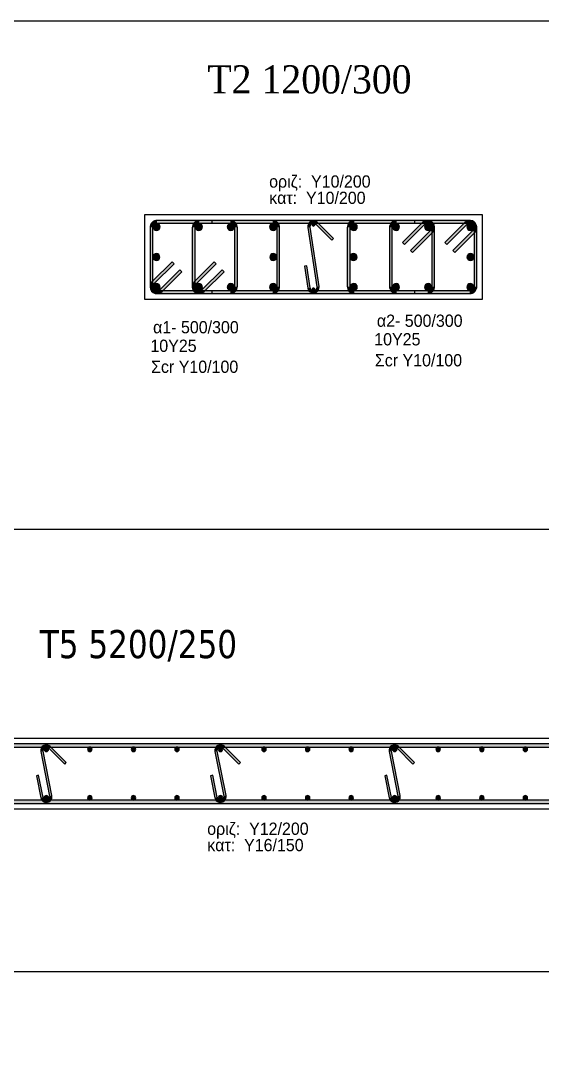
# Model space of a CAD drawing. Header units: millimetres. Extents: x -2171 to 1563, y -1758 to -1505.
# Drawn here: x -1302.33 to -1293.07, y -1608.65 to -1590.25 of the extents above; entities that cross this region are included whole.
import ezdxf

# ---------------------------------------------------------------- set-up
doc = ezdxf.new("R2010")
doc.units = ezdxf.units.MM
for name, color, linetype in [('-S_TEXT', 3, 'Continuous'), ('Col_Det', 7, 'Continuous'), ('Col_Det_4', 7, 'Continuous'), ('Col_Det_Fill', 7, 'Continuous'), ('Geo_Col_Pro_1', 7, 'Continuous'), ('pinakaki', 153, 'Continuous')]:
    doc.layers.add(name, color=color, linetype=linetype)
doc.styles.add('S1Arl22_b_934_161', font='arial.ttf', dxfattribs={"width": 0.933629, "height": 0.002175})
doc.styles.add('S1TmsNwRmn22_b_934_161', font='times.ttf', dxfattribs={"width": 0.933629, "height": 0.002175})
doc.styles.get("Standard").update_dxf_attribs({"font": 'tahoma.ttf'})

msp = doc.modelspace()

# ---------------------------------------------------------------- hatches: boundary and pattern name
at = {"layer": 'Col_Det_Fill'}
for color, points in [(252, [(-1299.9082, -1593.845), (-1299.9082, -1593.795, 0.4142136), (-1300.0332, -1593.92), (-1299.9832, -1593.92, -0.4142136)]), (252, [(-1299.9832, -1593.92), (-1300.0332, -1593.92), (-1300.0332, -1594.97), (-1299.9832, -1594.97)]), (12, [(-1299.9795, -1593.9112, 0.4142136), (-1299.917, -1593.9737, 0.4142136), (-1299.8545, -1593.9112, 0.4142136), (-1299.917, -1593.8487, 0.4142136)]), (252, [(-1297.8582, -1593.845), (-1297.8582, -1593.795), (-1299.9082, -1593.795), (-1299.9082, -1593.845)]), (252, [(-1299.1582, -1593.845), (-1299.1582, -1593.795, 0.4142136), (-1299.2832, -1593.92), (-1299.2332, -1593.92, -0.4142136)]), (252, [(-1299.2332, -1593.92), (-1299.2832, -1593.92), (-1299.2832, -1594.97), (-1299.2332, -1594.97)]), (56, [(-1299.2295, -1593.9112, 0.4142136), (-1299.167, -1593.9737, 0.4142136), (-1299.1045, -1593.9112, 0.4142136), (-1299.167, -1593.8487, 0.4142136)]), (252, [(-1298.6082, -1593.845), (-1298.6082, -1593.795), (-1299.1582, -1593.795), (-1299.1582, -1593.845)]), (252, [(-1295.3317, -1593.845), (-1295.3317, -1593.795), (-1298.9347, -1593.795), (-1298.9347, -1593.845)]), (56, [(-1298.6619, -1593.9112, 0.4142136), (-1298.5994, -1593.9737, 0.4142136), (-1298.5369, -1593.9112, 0.4142136), (-1298.5994, -1593.8487, 0.4142136)]), (252, [(-1298.5332, -1593.92), (-1298.4832, -1593.92, 0.4142136), (-1298.6082, -1593.795), (-1298.6082, -1593.845, -0.4142136)]), (252, [(-1298.5332, -1594.97), (-1298.4832, -1594.97), (-1298.4832, -1593.92), (-1298.5332, -1593.92)]), (12, [(-1297.9119, -1593.9112, 0.4142136), (-1297.8494, -1593.9737, 0.4142136), (-1297.7869, -1593.9112, 0.4142136), (-1297.8494, -1593.8487, 0.4142136)]), (252, [(-1297.7832, -1593.92), (-1297.7332, -1593.92, 0.4142136), (-1297.8582, -1593.795), (-1297.8582, -1593.845, -0.4142136)]), (252, [(-1297.7832, -1594.97), (-1297.7332, -1594.97), (-1297.7332, -1593.92), (-1297.7832, -1593.92)]), (252, [(-1297.2321, -1593.9198), (-1297.1925, -1593.9139, -0.7233449), (-1297.0908, -1593.8626), (-1297.0625, -1593.8343, 0.7233449)]), (252, [(-1297.0739, -1594.9761), (-1297.0343, -1594.9702), (-1297.1925, -1593.9139), (-1297.2321, -1593.9198)]), (133, [(-1297.1582, -1593.87, 0.4142136), (-1297.1332, -1593.895, 0.4142136), (-1297.1082, -1593.87, 0.4142136), (-1297.1332, -1593.845, 0.4142136)]), (252, [(-1297.0625, -1593.8343), (-1297.0908, -1593.8626), (-1296.8079, -1594.1454), (-1296.7797, -1594.1171)]), (252, [(-1296.4082, -1593.845), (-1296.4082, -1593.795, 0.4142136), (-1296.5332, -1593.92), (-1296.4832, -1593.92, -0.4142136)]), (252, [(-1296.4832, -1593.92), (-1296.5332, -1593.92), (-1296.5332, -1594.97), (-1296.4832, -1594.97)]), (12, [(-1296.3545, -1593.9112, 0.4142136), (-1296.417, -1593.8487, 0.4142136), (-1296.4795, -1593.9112, 0.4142136), (-1296.417, -1593.9737, 0.4142136)]), (252, [(-1294.3582, -1593.845), (-1294.3582, -1593.795), (-1296.4082, -1593.795), (-1296.4082, -1593.845)]), (252, [(-1295.6582, -1593.845), (-1295.6582, -1593.795, 0.4142136), (-1295.7832, -1593.92), (-1295.7332, -1593.92, -0.4142136)]), (252, [(-1295.7332, -1593.92), (-1295.7832, -1593.92), (-1295.7832, -1594.97), (-1295.7332, -1594.97)]), (56, [(-1295.6045, -1593.9112, 0.4142136), (-1295.667, -1593.8487, 0.4142136), (-1295.7295, -1593.9112, 0.4142136), (-1295.667, -1593.9737, 0.4142136)]), (252, [(-1295.1082, -1593.845), (-1295.1082, -1593.795), (-1295.6582, -1593.795), (-1295.6582, -1593.845)]), (252, [(-1295.1612, -1593.867), (-1295.1966, -1593.8316), (-1295.5501, -1594.1852), (-1295.5148, -1594.2205)]), (252, [(-1295.0332, -1593.92), (-1294.9832, -1593.92, 0.6681786), (-1295.1966, -1593.8316), (-1295.1612, -1593.867, -0.6681786)]), (56, [(-1295.0369, -1593.9112, 0.4142136), (-1295.0994, -1593.8487, 0.4142136), (-1295.1619, -1593.9112, 0.4142136), (-1295.0994, -1593.9737, 0.4142136)]), (252, [(-1295.0552, -1593.973), (-1295.0198, -1594.0084, 0.6681786), (-1295.1082, -1593.795), (-1295.1082, -1593.845, -0.6681786)]), (252, [(-1295.0332, -1594.97), (-1294.9832, -1594.97), (-1294.9832, -1593.92), (-1295.0332, -1593.92)]), (252, [(-1294.4112, -1593.867), (-1294.4466, -1593.8316), (-1294.8001, -1594.1852), (-1294.7648, -1594.2205)]), (252, [(-1294.2832, -1593.92), (-1294.2332, -1593.92, 0.6681786), (-1294.4466, -1593.8316), (-1294.4112, -1593.867, -0.6681786)]), (12, [(-1294.2869, -1593.9112, 0.4142136), (-1294.3494, -1593.8487, 0.4142136), (-1294.4119, -1593.9112, 0.4142136), (-1294.3494, -1593.9737, 0.4142136)]), (252, [(-1294.3052, -1593.973), (-1294.2698, -1594.0084, 0.6681786), (-1294.3582, -1593.795), (-1294.3582, -1593.845, -0.6681786)]), (252, [(-1294.2832, -1594.97), (-1294.2332, -1594.97), (-1294.2332, -1593.92), (-1294.2832, -1593.92)]), (252, [(-1295.4087, -1594.3266), (-1295.3734, -1594.3619), (-1295.0198, -1594.0084), (-1295.0552, -1593.973)]), (252, [(-1294.6587, -1594.3266), (-1294.6234, -1594.3619), (-1294.2698, -1594.0084), (-1294.3052, -1593.973)]), (133, [(-1299.9832, -1594.445, 0.4142136), (-1299.9207, -1594.5075, 0.4142136), (-1299.8582, -1594.445, 0.4142136), (-1299.9207, -1594.3825, 0.4142136)]), (133, [(-1297.9082, -1594.445, 0.4142136), (-1297.8457, -1594.5075, 0.4142136), (-1297.7832, -1594.445, 0.4142136), (-1297.8457, -1594.3825, 0.4142136)]), (133, [(-1296.3582, -1594.445, 0.4142136), (-1296.4207, -1594.3825, 0.4142136), (-1296.4832, -1594.445, 0.4142136), (-1296.4207, -1594.5075, 0.4142136)]), (133, [(-1294.2832, -1594.445, 0.4142136), (-1294.3457, -1594.3825, 0.4142136), (-1294.4082, -1594.445, 0.4142136), (-1294.3457, -1594.5075, 0.4142136)]), (252, [(-1299.6077, -1594.5634), (-1299.643, -1594.5281), (-1299.9966, -1594.8816), (-1299.9612, -1594.917)]), (252, [(-1299.8552, -1595.023), (-1299.8198, -1595.0584), (-1299.4663, -1594.7048), (-1299.5016, -1594.6695)]), (252, [(-1298.8577, -1594.5634), (-1298.893, -1594.5281), (-1299.2466, -1594.8816), (-1299.2112, -1594.917)]), (252, [(-1299.1052, -1595.023), (-1299.0698, -1595.0584), (-1298.7163, -1594.7048), (-1298.7516, -1594.6695)]), (252, [(-1297.2518, -1594.5983), (-1297.2914, -1594.6042), (-1297.2321, -1594.9998), (-1297.1925, -1594.9939)]), (252, [(-1299.9612, -1594.917), (-1299.9966, -1594.8816, 0.6681786), (-1299.9082, -1595.095), (-1299.9082, -1595.045, -0.6681786)]), (252, [(-1299.2112, -1594.917), (-1299.2466, -1594.8816, 0.6681786), (-1299.1582, -1595.095), (-1299.1582, -1595.045, -0.6681786)]), (252, [(-1299.9832, -1594.97), (-1300.0332, -1594.97, 0.6681786), (-1299.8198, -1595.0584), (-1299.8552, -1595.023, -0.6681786)]), (12, [(-1299.9795, -1594.9788, 0.4142136), (-1299.917, -1595.0413, 0.4142136), (-1299.8545, -1594.9788, 0.4142136), (-1299.917, -1594.9163, 0.4142136)]), (252, [(-1299.9082, -1595.045), (-1299.9082, -1595.095), (-1297.8582, -1595.095), (-1297.8582, -1595.045)]), (252, [(-1299.2332, -1594.97), (-1299.2832, -1594.97, 0.6681786), (-1299.0698, -1595.0584), (-1299.1052, -1595.023, -0.6681786)]), (56, [(-1299.2295, -1594.9788, 0.4142136), (-1299.167, -1595.0413, 0.4142136), (-1299.1045, -1594.9788, 0.4142136), (-1299.167, -1594.9163, 0.4142136)]), (252, [(-1299.1582, -1595.045), (-1299.1582, -1595.095), (-1298.6082, -1595.095), (-1298.6082, -1595.045)]), (252, [(-1298.9347, -1595.045), (-1298.9347, -1595.095), (-1295.3317, -1595.095), (-1295.3317, -1595.045)]), (56, [(-1298.6619, -1594.9788, 0.4142136), (-1298.5994, -1595.0413, 0.4142136), (-1298.5369, -1594.9788, 0.4142136), (-1298.5994, -1594.9163, 0.4142136)]), (252, [(-1298.6082, -1595.045), (-1298.6082, -1595.095, 0.4142136), (-1298.4832, -1594.97), (-1298.5332, -1594.97, -0.4142136)]), (12, [(-1297.9119, -1594.9788, 0.4142136), (-1297.8494, -1595.0413, 0.4142136), (-1297.7869, -1594.9788, 0.4142136), (-1297.8494, -1594.9163, 0.4142136)]), (252, [(-1297.8582, -1595.045), (-1297.8582, -1595.095, 0.4142136), (-1297.7332, -1594.97), (-1297.7832, -1594.97, -0.4142136)]), (252, [(-1297.1925, -1594.9939), (-1297.2321, -1594.9998, 1), (-1297.0343, -1594.9702), (-1297.0739, -1594.9761, -1)]), (133, [(-1297.1582, -1595.02, 0.4142136), (-1297.1332, -1595.045, 0.4142136), (-1297.1082, -1595.02, 0.4142136), (-1297.1332, -1594.995, 0.4142136)]), (252, [(-1296.4832, -1594.97), (-1296.5332, -1594.97, 0.4142136), (-1296.4082, -1595.095), (-1296.4082, -1595.045, -0.4142136)]), (12, [(-1296.3545, -1594.9788, 0.4142136), (-1296.417, -1594.9163, 0.4142136), (-1296.4795, -1594.9788, 0.4142136), (-1296.417, -1595.0413, 0.4142136)]), (252, [(-1296.4082, -1595.045), (-1296.4082, -1595.095), (-1294.3582, -1595.095), (-1294.3582, -1595.045)]), (252, [(-1295.7332, -1594.97), (-1295.7832, -1594.97, 0.4142136), (-1295.6582, -1595.095), (-1295.6582, -1595.045, -0.4142136)]), (56, [(-1295.6045, -1594.9788, 0.4142136), (-1295.667, -1594.9163, 0.4142136), (-1295.7295, -1594.9788, 0.4142136), (-1295.667, -1595.0413, 0.4142136)]), (252, [(-1295.6582, -1595.045), (-1295.6582, -1595.095), (-1295.1082, -1595.095), (-1295.1082, -1595.045)]), (56, [(-1295.0369, -1594.9788, 0.4142136), (-1295.0994, -1594.9163, 0.4142136), (-1295.1619, -1594.9788, 0.4142136), (-1295.0994, -1595.0413, 0.4142136)]), (252, [(-1295.1082, -1595.045), (-1295.1082, -1595.095, 0.4142136), (-1294.9832, -1594.97), (-1295.0332, -1594.97, -0.4142136)]), (12, [(-1294.2869, -1594.9788, 0.4142136), (-1294.3494, -1594.9163, 0.4142136), (-1294.4119, -1594.9788, 0.4142136), (-1294.3494, -1595.0413, 0.4142136)]), (252, [(-1294.3582, -1595.045), (-1294.3582, -1595.095, 0.4142136), (-1294.2332, -1594.97), (-1294.2832, -1594.97, -0.4142136)]), (252, [(-1289.1062, -1603.1457), (-1289.1062, -1603.0857), (-1309.2316, -1603.0857), (-1309.2316, -1603.1457)]), (252, [(-1301.9716, -1603.2252), (-1301.9324, -1603.2174, -0.741663), (-1301.8311, -1603.1632), (-1301.8029, -1603.135, 0.741663)]), (133, [(-1301.9136, -1603.1857, 0.4142136), (-1301.8736, -1603.2257, 0.4142136), (-1301.8336, -1603.1857, 0.4142136), (-1301.8736, -1603.1457, 0.4142136)]), (252, [(-1301.8029, -1603.135), (-1301.8311, -1603.1632), (-1301.5483, -1603.4461), (-1301.52, -1603.4178)]), (133, [(-1301.1408, -1603.1857, 0.4142136), (-1301.1008, -1603.2257, 0.4142136), (-1301.0608, -1603.1857, 0.4142136), (-1301.1008, -1603.1457, 0.4142136)]), (133, [(-1300.3681, -1603.1857, 0.4142136), (-1300.3281, -1603.2257, 0.4142136), (-1300.2881, -1603.1857, 0.4142136), (-1300.3281, -1603.1457, 0.4142136)]), (133, [(-1299.5953, -1603.1857, 0.4142136), (-1299.5553, -1603.2257, 0.4142136), (-1299.5153, -1603.1857, 0.4142136), (-1299.5553, -1603.1457, 0.4142136)]), (252, [(-1298.8806, -1603.2252), (-1298.8414, -1603.2174, -0.741663), (-1298.7401, -1603.1632), (-1298.7118, -1603.135, 0.741663)]), (133, [(-1298.8226, -1603.1857, 0.4142136), (-1298.7826, -1603.2257, 0.4142136), (-1298.7426, -1603.1857, 0.4142136), (-1298.7826, -1603.1457, 0.4142136)]), (252, [(-1298.7118, -1603.135), (-1298.7401, -1603.1632), (-1298.4573, -1603.4461), (-1298.429, -1603.4178)]), (133, [(-1298.0498, -1603.1857, 0.4142136), (-1298.0098, -1603.2257, 0.4142136), (-1297.9698, -1603.1857, 0.4142136), (-1298.0098, -1603.1457, 0.4142136)]), (133, [(-1297.2771, -1603.1857, 0.4142136), (-1297.2371, -1603.2257, 0.4142136), (-1297.1971, -1603.1857, 0.4142136), (-1297.2371, -1603.1457, 0.4142136)]), (133, [(-1296.5043, -1603.1857, 0.4142136), (-1296.4643, -1603.2257, 0.4142136), (-1296.4243, -1603.1857, 0.4142136), (-1296.4643, -1603.1457, 0.4142136)]), (252, [(-1295.7896, -1603.2252), (-1295.7504, -1603.2174, -0.741663), (-1295.6491, -1603.1632), (-1295.6208, -1603.135, 0.741663)]), (133, [(-1295.7316, -1603.1857, 0.4142136), (-1295.6916, -1603.2257, 0.4142136), (-1295.6516, -1603.1857, 0.4142136), (-1295.6916, -1603.1457, 0.4142136)]), (252, [(-1295.6208, -1603.135), (-1295.6491, -1603.1632), (-1295.3663, -1603.4461), (-1295.338, -1603.4178)]), (133, [(-1294.9588, -1603.1857, 0.4142136), (-1294.9188, -1603.2257, 0.4142136), (-1294.8788, -1603.1857, 0.4142136), (-1294.9188, -1603.1457, 0.4142136)]), (133, [(-1294.186, -1603.1857, 0.4142136), (-1294.146, -1603.2257, 0.4142136), (-1294.106, -1603.1857, 0.4142136), (-1294.146, -1603.1457, 0.4142136)]), (133, [(-1293.4133, -1603.1857, 0.4142136), (-1293.3733, -1603.2257, 0.4142136), (-1293.3333, -1603.1857, 0.4142136), (-1293.3733, -1603.1457, 0.4142136)]), (252, [(-1301.8147, -1604.014), (-1301.7755, -1604.0062), (-1301.9324, -1603.2174), (-1301.9716, -1603.2252)]), (252, [(-1298.7237, -1604.014), (-1298.6845, -1604.0062), (-1298.8414, -1603.2174), (-1298.8806, -1603.2252)]), (252, [(-1295.6327, -1604.014), (-1295.5935, -1604.0062), (-1295.7504, -1603.2174), (-1295.7896, -1603.2252)]), (252, [(-1302.0105, -1603.6451), (-1302.0497, -1603.6529), (-1301.9716, -1604.0452), (-1301.9324, -1604.0374)]), (252, [(-1298.9195, -1603.6451), (-1298.9587, -1603.6529), (-1298.8806, -1604.0452), (-1298.8414, -1604.0374)]), (252, [(-1295.8284, -1603.6451), (-1295.8677, -1603.6529), (-1295.7896, -1604.0452), (-1295.7504, -1604.0374)]), (252, [(-1301.9324, -1604.0374), (-1301.9716, -1604.0452, 1), (-1301.7755, -1604.0062), (-1301.8147, -1604.014, -1)]), (133, [(-1301.9136, -1604.0457, 0.4142136), (-1301.8736, -1604.0857, 0.4142136), (-1301.8336, -1604.0457, 0.4142136), (-1301.8736, -1604.0057, 0.4142136)]), (133, [(-1301.1408, -1604.0457, 0.4142136), (-1301.1008, -1604.0857, 0.4142136), (-1301.0608, -1604.0457, 0.4142136), (-1301.1008, -1604.0057, 0.4142136)]), (133, [(-1300.3681, -1604.0457, 0.4142136), (-1300.3281, -1604.0857, 0.4142136), (-1300.2881, -1604.0457, 0.4142136), (-1300.3281, -1604.0057, 0.4142136)]), (133, [(-1299.5953, -1604.0457, 0.4142136), (-1299.5553, -1604.0857, 0.4142136), (-1299.5153, -1604.0457, 0.4142136), (-1299.5553, -1604.0057, 0.4142136)]), (252, [(-1298.8414, -1604.0374), (-1298.8806, -1604.0452, 1), (-1298.6845, -1604.0062), (-1298.7237, -1604.014, -1)]), (133, [(-1298.8226, -1604.0457, 0.4142136), (-1298.7826, -1604.0857, 0.4142136), (-1298.7426, -1604.0457, 0.4142136), (-1298.7826, -1604.0057, 0.4142136)]), (133, [(-1298.0498, -1604.0457, 0.4142136), (-1298.0098, -1604.0857, 0.4142136), (-1297.9698, -1604.0457, 0.4142136), (-1298.0098, -1604.0057, 0.4142136)]), (133, [(-1297.2771, -1604.0457, 0.4142136), (-1297.2371, -1604.0857, 0.4142136), (-1297.1971, -1604.0457, 0.4142136), (-1297.2371, -1604.0057, 0.4142136)]), (133, [(-1296.5043, -1604.0457, 0.4142136), (-1296.4643, -1604.0857, 0.4142136), (-1296.4243, -1604.0457, 0.4142136), (-1296.4643, -1604.0057, 0.4142136)]), (252, [(-1295.7504, -1604.0374), (-1295.7896, -1604.0452, 1), (-1295.5935, -1604.0062), (-1295.6327, -1604.014, -1)]), (133, [(-1295.7316, -1604.0457, 0.4142136), (-1295.6916, -1604.0857, 0.4142136), (-1295.6516, -1604.0457, 0.4142136), (-1295.6916, -1604.0057, 0.4142136)]), (133, [(-1294.9588, -1604.0457, 0.4142136), (-1294.9188, -1604.0857, 0.4142136), (-1294.8788, -1604.0457, 0.4142136), (-1294.9188, -1604.0057, 0.4142136)]), (133, [(-1294.186, -1604.0457, 0.4142136), (-1294.146, -1604.0857, 0.4142136), (-1294.106, -1604.0457, 0.4142136), (-1294.146, -1604.0057, 0.4142136)]), (133, [(-1293.4133, -1604.0457, 0.4142136), (-1293.3733, -1604.0857, 0.4142136), (-1293.3333, -1604.0457, 0.4142136), (-1293.3733, -1604.0057, 0.4142136)]), (252, [(-1309.2316, -1604.0857), (-1309.2316, -1604.1457), (-1289.1062, -1604.1457), (-1289.1062, -1604.0857)])]:
    msp.add_hatch(color=color, dxfattribs=at).paths.add_polyline_path(points)

# ---------------------------------------------------------------- linework, layer by layer
at = {"layer": '-S_TEXT', "ltscale": 5}
msp.add_lwpolyline([(-1313.453, -1590.2497), (-1255.3055, -1590.2497), (-1255.3055, -1630.2944), (-1313.453, -1630.2944)], close=True, dxfattribs=at)
at = {"layer": 'Col_Det', "color": 7}
for points in [[(-1294.1332, -1593.695), (-1300.1332, -1593.695)], [(-1300.1332, -1593.695), (-1300.1332, -1595.195)], [(-1294.1332, -1595.195), (-1294.1332, -1593.695)], [(-1300.0332, -1593.92), (-1300.0332, -1594.97)], [(-1299.9832, -1594.97), (-1299.9832, -1593.92)], [(-1297.8582, -1593.795), (-1299.9082, -1593.795)], [(-1299.9082, -1593.845), (-1297.8582, -1593.845)], [(-1299.2832, -1593.92), (-1299.2832, -1594.97)], [(-1299.2332, -1594.97), (-1299.2332, -1593.92)], [(-1298.6082, -1593.795), (-1299.1582, -1593.795)], [(-1299.1582, -1593.845), (-1298.6082, -1593.845)], [(-1295.3317, -1593.795), (-1298.9347, -1593.795)], [(-1298.9347, -1593.795), (-1298.9347, -1593.845)], [(-1298.9347, -1593.845), (-1295.3317, -1593.845)], [(-1298.5332, -1593.92), (-1298.5332, -1594.97)], [(-1298.4832, -1594.97), (-1298.4832, -1593.92)], [(-1297.7832, -1593.92), (-1297.7832, -1594.97)], [(-1297.7332, -1594.97), (-1297.7332, -1593.92)], [(-1297.2321, -1593.9198), (-1297.0739, -1594.9761)], [(-1297.0343, -1594.9702), (-1297.1925, -1593.9139)], [(-1297.0908, -1593.8626), (-1296.8079, -1594.1454)], [(-1296.7797, -1594.1171), (-1297.0625, -1593.8343)], [(-1296.5332, -1593.92), (-1296.5332, -1594.97)], [(-1296.4832, -1594.97), (-1296.4832, -1593.92)], [(-1294.3582, -1593.795), (-1296.4082, -1593.795)], [(-1296.4082, -1593.845), (-1294.3582, -1593.845)], [(-1295.7832, -1593.92), (-1295.7832, -1594.97)], [(-1295.7332, -1594.97), (-1295.7332, -1593.92)], [(-1295.1082, -1593.795), (-1295.6582, -1593.795)], [(-1295.6582, -1593.845), (-1295.1082, -1593.845)], [(-1295.1966, -1593.8316), (-1295.5501, -1594.1852)], [(-1295.5148, -1594.2205), (-1295.1612, -1593.867)], [(-1295.3317, -1593.845), (-1295.3317, -1593.795)], [(-1295.0332, -1593.92), (-1295.0332, -1594.97)], [(-1294.9832, -1594.97), (-1294.9832, -1593.92)], [(-1294.4466, -1593.8316), (-1294.8001, -1594.1852)], [(-1294.7648, -1594.2205), (-1294.4112, -1593.867)], [(-1294.2832, -1593.92), (-1294.2832, -1594.97)], [(-1294.2332, -1594.97), (-1294.2332, -1593.92)], [(-1296.8079, -1594.1454), (-1296.7797, -1594.1171)], [(-1295.0552, -1593.973), (-1295.4087, -1594.3266)], [(-1295.3734, -1594.3619), (-1295.0198, -1594.0084)], [(-1294.3052, -1593.973), (-1294.6587, -1594.3266)], [(-1294.6234, -1594.3619), (-1294.2698, -1594.0084)], [(-1295.5501, -1594.1852), (-1295.5148, -1594.2205)], [(-1295.4087, -1594.3266), (-1295.3734, -1594.3619)], [(-1294.8001, -1594.1852), (-1294.7648, -1594.2205)], [(-1294.6587, -1594.3266), (-1294.6234, -1594.3619)], [(-1299.643, -1594.5281), (-1299.9966, -1594.8816)], [(-1299.9612, -1594.917), (-1299.6077, -1594.5634)], [(-1299.5016, -1594.6695), (-1299.8552, -1595.023)], [(-1299.6077, -1594.5634), (-1299.643, -1594.5281)], [(-1299.4663, -1594.7048), (-1299.5016, -1594.6695)], [(-1298.893, -1594.5281), (-1299.2466, -1594.8816)], [(-1299.2112, -1594.917), (-1298.8577, -1594.5634)], [(-1298.7516, -1594.6695), (-1299.1052, -1595.023)], [(-1298.8577, -1594.5634), (-1298.893, -1594.5281)], [(-1298.7163, -1594.7048), (-1298.7516, -1594.6695)], [(-1297.2518, -1594.5983), (-1297.2914, -1594.6042)], [(-1297.2914, -1594.6042), (-1297.2321, -1594.9998)], [(-1297.1925, -1594.9939), (-1297.2518, -1594.5983)], [(-1299.8198, -1595.0584), (-1299.4663, -1594.7048)], [(-1299.0698, -1595.0584), (-1298.7163, -1594.7048)], [(-1297.8582, -1595.045), (-1299.9082, -1595.045)], [(-1298.6082, -1595.045), (-1299.1582, -1595.045)], [(-1298.9347, -1595.045), (-1298.9347, -1595.095)], [(-1295.3317, -1595.045), (-1298.9347, -1595.045)], [(-1294.3582, -1595.045), (-1296.4082, -1595.045)], [(-1295.1082, -1595.045), (-1295.6582, -1595.045)], [(-1295.3317, -1595.095), (-1295.3317, -1595.045)], [(-1300.1332, -1595.195), (-1294.1332, -1595.195)], [(-1299.9082, -1595.095), (-1297.8582, -1595.095)], [(-1299.1582, -1595.095), (-1298.6082, -1595.095)], [(-1298.9347, -1595.095), (-1295.3317, -1595.095)], [(-1296.4082, -1595.095), (-1294.3582, -1595.095)], [(-1295.6582, -1595.095), (-1295.1082, -1595.095)], [(-1286.1682, -1602.9907), (-1312.1697, -1602.9907)], [(-1289.1062, -1603.0857), (-1309.2316, -1603.0857)], [(-1309.2316, -1603.1457), (-1289.1062, -1603.1457)], [(-1301.8311, -1603.1632), (-1301.5483, -1603.4461)], [(-1301.52, -1603.4178), (-1301.8029, -1603.135)], [(-1298.7401, -1603.1632), (-1298.4573, -1603.4461)], [(-1298.429, -1603.4178), (-1298.7118, -1603.135)], [(-1295.6491, -1603.1632), (-1295.3663, -1603.4461)], [(-1295.338, -1603.4178), (-1295.6208, -1603.135)], [(-1301.9716, -1603.2252), (-1301.8147, -1604.014)], [(-1301.7755, -1604.0062), (-1301.9324, -1603.2174)], [(-1298.8806, -1603.2252), (-1298.7237, -1604.014)], [(-1298.6845, -1604.0062), (-1298.8414, -1603.2174)], [(-1295.7896, -1603.2252), (-1295.6327, -1604.014)], [(-1295.5935, -1604.0062), (-1295.7504, -1603.2174)], [(-1301.5483, -1603.4461), (-1301.52, -1603.4178)], [(-1298.4573, -1603.4461), (-1298.429, -1603.4178)], [(-1295.3663, -1603.4461), (-1295.338, -1603.4178)], [(-1302.0105, -1603.6451), (-1302.0497, -1603.6529)], [(-1302.0497, -1603.6529), (-1301.9716, -1604.0452)], [(-1301.9324, -1604.0374), (-1302.0105, -1603.6451)], [(-1298.9195, -1603.6451), (-1298.9587, -1603.6529)], [(-1298.9587, -1603.6529), (-1298.8806, -1604.0452)], [(-1298.8414, -1604.0374), (-1298.9195, -1603.6451)], [(-1295.8284, -1603.6451), (-1295.8677, -1603.6529)], [(-1295.8677, -1603.6529), (-1295.7896, -1604.0452)], [(-1295.7504, -1604.0374), (-1295.8284, -1603.6451)], [(-1312.1697, -1604.2407), (-1286.1682, -1604.2407)], [(-1289.1062, -1604.0857), (-1309.2316, -1604.0857)], [(-1309.2316, -1604.1457), (-1289.1062, -1604.1457)]]:
    msp.add_lwpolyline(points, dxfattribs=at)
for points in [[(-1299.9082, -1593.795, 0.4142136), (-1300.0332, -1593.92)], [(-1299.9832, -1593.92, -0.4142136), (-1299.9082, -1593.845, -0.4142136)], [(-1299.917, -1593.8487, 0.4142136), (-1299.9795, -1593.9112, 0.4142136)], [(-1299.9795, -1593.9112, 0.4142136), (-1299.917, -1593.9737, 0.4142136)], [(-1299.8545, -1593.9112, 0.4142136), (-1299.917, -1593.8487, 0.4142136)], [(-1299.917, -1593.9737, 0.4142136), (-1299.8545, -1593.9112, 0.4142136)], [(-1299.1582, -1593.795, 0.4142136), (-1299.2832, -1593.92)], [(-1299.2332, -1593.92, -0.4142136), (-1299.1582, -1593.845, -0.4142136)], [(-1299.167, -1593.8487, 0.4142136), (-1299.2295, -1593.9112, 0.4142136)], [(-1299.2295, -1593.9112, 0.4142136), (-1299.167, -1593.9737, 0.4142136)], [(-1299.1045, -1593.9112, 0.4142136), (-1299.167, -1593.8487, 0.4142136)], [(-1299.167, -1593.9737, 0.4142136), (-1299.1045, -1593.9112, 0.4142136)], [(-1298.5994, -1593.8487, 0.4142136), (-1298.6619, -1593.9112, 0.4142136)], [(-1298.6619, -1593.9112, 0.4142136), (-1298.5994, -1593.9737, 0.4142136)], [(-1298.4832, -1593.92, 0.4142136), (-1298.6082, -1593.795)], [(-1298.6082, -1593.845, -0.4142136), (-1298.5332, -1593.92, -0.4142136)], [(-1298.5369, -1593.9112, 0.4142136), (-1298.5994, -1593.8487, 0.4142136)], [(-1298.5994, -1593.9737, 0.4142136), (-1298.5369, -1593.9112, 0.4142136)], [(-1297.8494, -1593.8487, 0.4142136), (-1297.9119, -1593.9112, 0.4142136)], [(-1297.9119, -1593.9112, 0.4142136), (-1297.8494, -1593.9737, 0.4142136)], [(-1297.7332, -1593.92, 0.4142136), (-1297.8582, -1593.795)], [(-1297.8582, -1593.845, -0.4142136), (-1297.7832, -1593.92, -0.4142136)], [(-1297.7869, -1593.9112, 0.4142136), (-1297.8494, -1593.8487, 0.4142136)], [(-1297.8494, -1593.9737, 0.4142136), (-1297.7869, -1593.9112, 0.4142136)], [(-1297.0625, -1593.8343, 0.7233449), (-1297.2321, -1593.9198, 0.7233449)], [(-1297.1925, -1593.9139, -0.7233449), (-1297.0908, -1593.8626)], [(-1297.1332, -1593.845, 0.4142136), (-1297.1582, -1593.87, 0.4142136)], [(-1297.1582, -1593.87, 0.4142136), (-1297.1332, -1593.895, 0.4142136)], [(-1297.1082, -1593.87, 0.4142136), (-1297.1332, -1593.845, 0.4142136)], [(-1297.1332, -1593.895, 0.4142136), (-1297.1082, -1593.87, 0.4142136)], [(-1296.4082, -1593.795, 0.4142136), (-1296.5332, -1593.92)], [(-1296.4832, -1593.92, -0.4142136), (-1296.4082, -1593.845, -0.4142136)], [(-1296.417, -1593.8487, 0.4142136), (-1296.4795, -1593.9112, 0.4142136)], [(-1296.4795, -1593.9112, 0.4142136), (-1296.417, -1593.9737, 0.4142136)], [(-1296.3545, -1593.9112, 0.4142136), (-1296.417, -1593.8487, 0.4142136)], [(-1296.417, -1593.9737, 0.4142136), (-1296.3545, -1593.9112, 0.4142136)], [(-1295.6582, -1593.795, 0.4142136), (-1295.7832, -1593.92)], [(-1295.7332, -1593.92, -0.4142136), (-1295.6582, -1593.845, -0.4142136)], [(-1295.667, -1593.8487, 0.4142136), (-1295.7295, -1593.9112, 0.4142136)], [(-1295.7295, -1593.9112, 0.4142136), (-1295.667, -1593.9737, 0.4142136)], [(-1295.6045, -1593.9112, 0.4142136), (-1295.667, -1593.8487, 0.4142136)], [(-1295.667, -1593.9737, 0.4142136), (-1295.6045, -1593.9112, 0.4142136)], [(-1294.9832, -1593.92, 0.6681786), (-1295.1966, -1593.8316)], [(-1295.0994, -1593.8487, 0.4142136), (-1295.1619, -1593.9112, 0.4142136)], [(-1295.1619, -1593.9112, 0.4142136), (-1295.0994, -1593.9737, 0.4142136)], [(-1295.1612, -1593.867, -0.6681786), (-1295.0332, -1593.92, -0.6681786)], [(-1295.0198, -1594.0084, 0.6681786), (-1295.1082, -1593.795)], [(-1295.1082, -1593.845, -0.6681786), (-1295.0552, -1593.973, -0.6681786)], [(-1295.0369, -1593.9112, 0.4142136), (-1295.0994, -1593.8487, 0.4142136)], [(-1295.0994, -1593.9737, 0.4142136), (-1295.0369, -1593.9112, 0.4142136)], [(-1294.2332, -1593.92, 0.6681786), (-1294.4466, -1593.8316)], [(-1294.3494, -1593.8487, 0.4142136), (-1294.4119, -1593.9112, 0.4142136)], [(-1294.4119, -1593.9112, 0.4142136), (-1294.3494, -1593.9737, 0.4142136)], [(-1294.4112, -1593.867, -0.6681786), (-1294.2832, -1593.92, -0.6681786)], [(-1294.2698, -1594.0084, 0.6681786), (-1294.3582, -1593.795)], [(-1294.3582, -1593.845, -0.6681786), (-1294.3052, -1593.973, -0.6681786)], [(-1294.2869, -1593.9112, 0.4142136), (-1294.3494, -1593.8487, 0.4142136)], [(-1294.3494, -1593.9737, 0.4142136), (-1294.2869, -1593.9112, 0.4142136)], [(-1299.9207, -1594.3825, 0.4142136), (-1299.9832, -1594.445, 0.4142136)], [(-1299.9832, -1594.445, 0.4142136), (-1299.9207, -1594.5075, 0.4142136)], [(-1299.8582, -1594.445, 0.4142136), (-1299.9207, -1594.3825, 0.4142136)], [(-1299.9207, -1594.5075, 0.4142136), (-1299.8582, -1594.445, 0.4142136)], [(-1297.8457, -1594.3825, 0.4142136), (-1297.9082, -1594.445, 0.4142136)], [(-1297.9082, -1594.445, 0.4142136), (-1297.8457, -1594.5075, 0.4142136)], [(-1297.7832, -1594.445, 0.4142136), (-1297.8457, -1594.3825, 0.4142136)], [(-1297.8457, -1594.5075, 0.4142136), (-1297.7832, -1594.445, 0.4142136)], [(-1296.4207, -1594.3825, 0.4142136), (-1296.4832, -1594.445, 0.4142136)], [(-1296.4832, -1594.445, 0.4142136), (-1296.4207, -1594.5075, 0.4142136)], [(-1296.3582, -1594.445, 0.4142136), (-1296.4207, -1594.3825, 0.4142136)], [(-1296.4207, -1594.5075, 0.4142136), (-1296.3582, -1594.445, 0.4142136)], [(-1294.3457, -1594.3825, 0.4142136), (-1294.4082, -1594.445, 0.4142136)], [(-1294.4082, -1594.445, 0.4142136), (-1294.3457, -1594.5075, 0.4142136)], [(-1294.2832, -1594.445, 0.4142136), (-1294.3457, -1594.3825, 0.4142136)], [(-1294.3457, -1594.5075, 0.4142136), (-1294.2832, -1594.445, 0.4142136)], [(-1299.9966, -1594.8816, 0.6681786), (-1299.9082, -1595.095)], [(-1299.2466, -1594.8816, 0.6681786), (-1299.1582, -1595.095)], [(-1300.0332, -1594.97, 0.6681786), (-1299.8198, -1595.0584)], [(-1299.9082, -1595.045, -0.6681786), (-1299.9612, -1594.917, -0.6681786)], [(-1299.8552, -1595.023, -0.6681786), (-1299.9832, -1594.97, -0.6681786)], [(-1299.917, -1594.9163, 0.4142136), (-1299.9795, -1594.9788, 0.4142136)], [(-1299.9795, -1594.9788, 0.4142136), (-1299.917, -1595.0413, 0.4142136)], [(-1299.8545, -1594.9788, 0.4142136), (-1299.917, -1594.9163, 0.4142136)], [(-1299.917, -1595.0413, 0.4142136), (-1299.8545, -1594.9788, 0.4142136)], [(-1299.2832, -1594.97, 0.6681786), (-1299.0698, -1595.0584)], [(-1299.1582, -1595.045, -0.6681786), (-1299.2112, -1594.917, -0.6681786)], [(-1299.1052, -1595.023, -0.6681786), (-1299.2332, -1594.97, -0.6681786)], [(-1299.167, -1594.9163, 0.4142136), (-1299.2295, -1594.9788, 0.4142136)], [(-1299.2295, -1594.9788, 0.4142136), (-1299.167, -1595.0413, 0.4142136)], [(-1299.1045, -1594.9788, 0.4142136), (-1299.167, -1594.9163, 0.4142136)], [(-1299.167, -1595.0413, 0.4142136), (-1299.1045, -1594.9788, 0.4142136)], [(-1298.5994, -1594.9163, 0.4142136), (-1298.6619, -1594.9788, 0.4142136)], [(-1298.6619, -1594.9788, 0.4142136), (-1298.5994, -1595.0413, 0.4142136)], [(-1298.6082, -1595.095, 0.4142136), (-1298.4832, -1594.97)], [(-1298.5332, -1594.97, -0.4142136), (-1298.6082, -1595.045, -0.4142136)], [(-1298.5369, -1594.9788, 0.4142136), (-1298.5994, -1594.9163, 0.4142136)], [(-1298.5994, -1595.0413, 0.4142136), (-1298.5369, -1594.9788, 0.4142136)], [(-1297.8494, -1594.9163, 0.4142136), (-1297.9119, -1594.9788, 0.4142136)], [(-1297.9119, -1594.9788, 0.4142136), (-1297.8494, -1595.0413, 0.4142136)], [(-1297.8582, -1595.095, 0.4142136), (-1297.7332, -1594.97)], [(-1297.7832, -1594.97, -0.4142136), (-1297.8582, -1595.045, -0.4142136)], [(-1297.7869, -1594.9788, 0.4142136), (-1297.8494, -1594.9163, 0.4142136)], [(-1297.8494, -1595.0413, 0.4142136), (-1297.7869, -1594.9788, 0.4142136)], [(-1297.2321, -1594.9998, 1), (-1297.0343, -1594.9702)], [(-1297.0739, -1594.9761, -1), (-1297.1925, -1594.9939, -1)], [(-1297.1332, -1594.995, 0.4142136), (-1297.1582, -1595.02, 0.4142136)], [(-1297.1582, -1595.02, 0.4142136), (-1297.1332, -1595.045, 0.4142136)], [(-1297.1082, -1595.02, 0.4142136), (-1297.1332, -1594.995, 0.4142136)], [(-1297.1332, -1595.045, 0.4142136), (-1297.1082, -1595.02, 0.4142136)], [(-1296.5332, -1594.97, 0.4142136), (-1296.4082, -1595.095)], [(-1296.4082, -1595.045, -0.4142136), (-1296.4832, -1594.97, -0.4142136)], [(-1296.417, -1594.9163, 0.4142136), (-1296.4795, -1594.9788, 0.4142136)], [(-1296.4795, -1594.9788, 0.4142136), (-1296.417, -1595.0413, 0.4142136)], [(-1296.3545, -1594.9788, 0.4142136), (-1296.417, -1594.9163, 0.4142136)], [(-1296.417, -1595.0413, 0.4142136), (-1296.3545, -1594.9788, 0.4142136)], [(-1295.7832, -1594.97, 0.4142136), (-1295.6582, -1595.095)], [(-1295.6582, -1595.045, -0.4142136), (-1295.7332, -1594.97, -0.4142136)], [(-1295.667, -1594.9163, 0.4142136), (-1295.7295, -1594.9788, 0.4142136)], [(-1295.7295, -1594.9788, 0.4142136), (-1295.667, -1595.0413, 0.4142136)], [(-1295.6045, -1594.9788, 0.4142136), (-1295.667, -1594.9163, 0.4142136)], [(-1295.667, -1595.0413, 0.4142136), (-1295.6045, -1594.9788, 0.4142136)], [(-1295.0994, -1594.9163, 0.4142136), (-1295.1619, -1594.9788, 0.4142136)], [(-1295.1619, -1594.9788, 0.4142136), (-1295.0994, -1595.0413, 0.4142136)], [(-1295.1082, -1595.095, 0.4142136), (-1294.9832, -1594.97)], [(-1295.0332, -1594.97, -0.4142136), (-1295.1082, -1595.045, -0.4142136)], [(-1295.0369, -1594.9788, 0.4142136), (-1295.0994, -1594.9163, 0.4142136)], [(-1295.0994, -1595.0413, 0.4142136), (-1295.0369, -1594.9788, 0.4142136)], [(-1294.3494, -1594.9163, 0.4142136), (-1294.4119, -1594.9788, 0.4142136)], [(-1294.4119, -1594.9788, 0.4142136), (-1294.3494, -1595.0413, 0.4142136)], [(-1294.3582, -1595.095, 0.4142136), (-1294.2332, -1594.97)], [(-1294.2832, -1594.97, -0.4142136), (-1294.3582, -1595.045, -0.4142136)], [(-1294.2869, -1594.9788, 0.4142136), (-1294.3494, -1594.9163, 0.4142136)], [(-1294.3494, -1595.0413, 0.4142136), (-1294.2869, -1594.9788, 0.4142136)], [(-1301.8029, -1603.135, 0.741663), (-1301.9716, -1603.2252, 0.741663)], [(-1301.9324, -1603.2174, -0.741663), (-1301.8311, -1603.1632)], [(-1301.8736, -1603.1457, 0.4142136), (-1301.9136, -1603.1857, 0.4142136)], [(-1301.8336, -1603.1857, 0.4142136), (-1301.8736, -1603.1457, 0.4142136)], [(-1301.1008, -1603.1457, 0.4142136), (-1301.1408, -1603.1857, 0.4142136)], [(-1301.0608, -1603.1857, 0.4142136), (-1301.1008, -1603.1457, 0.4142136)], [(-1300.3281, -1603.1457, 0.4142136), (-1300.3681, -1603.1857, 0.4142136)], [(-1300.2881, -1603.1857, 0.4142136), (-1300.3281, -1603.1457, 0.4142136)], [(-1299.5553, -1603.1457, 0.4142136), (-1299.5953, -1603.1857, 0.4142136)], [(-1299.5153, -1603.1857, 0.4142136), (-1299.5553, -1603.1457, 0.4142136)], [(-1298.7118, -1603.135, 0.741663), (-1298.8806, -1603.2252, 0.741663)], [(-1298.8414, -1603.2174, -0.741663), (-1298.7401, -1603.1632)], [(-1298.7826, -1603.1457, 0.4142136), (-1298.8226, -1603.1857, 0.4142136)], [(-1298.7426, -1603.1857, 0.4142136), (-1298.7826, -1603.1457, 0.4142136)], [(-1298.0098, -1603.1457, 0.4142136), (-1298.0498, -1603.1857, 0.4142136)], [(-1297.9698, -1603.1857, 0.4142136), (-1298.0098, -1603.1457, 0.4142136)], [(-1297.2371, -1603.1457, 0.4142136), (-1297.2771, -1603.1857, 0.4142136)], [(-1297.1971, -1603.1857, 0.4142136), (-1297.2371, -1603.1457, 0.4142136)], [(-1296.4643, -1603.1457, 0.4142136), (-1296.5043, -1603.1857, 0.4142136)], [(-1296.4243, -1603.1857, 0.4142136), (-1296.4643, -1603.1457, 0.4142136)], [(-1295.6208, -1603.135, 0.741663), (-1295.7896, -1603.2252, 0.741663)], [(-1295.7504, -1603.2174, -0.741663), (-1295.6491, -1603.1632)], [(-1295.6916, -1603.1457, 0.4142136), (-1295.7316, -1603.1857, 0.4142136)], [(-1295.6516, -1603.1857, 0.4142136), (-1295.6916, -1603.1457, 0.4142136)], [(-1294.9188, -1603.1457, 0.4142136), (-1294.9588, -1603.1857, 0.4142136)], [(-1294.8788, -1603.1857, 0.4142136), (-1294.9188, -1603.1457, 0.4142136)], [(-1294.146, -1603.1457, 0.4142136), (-1294.186, -1603.1857, 0.4142136)], [(-1294.106, -1603.1857, 0.4142136), (-1294.146, -1603.1457, 0.4142136)], [(-1293.3733, -1603.1457, 0.4142136), (-1293.4133, -1603.1857, 0.4142136)], [(-1293.3333, -1603.1857, 0.4142136), (-1293.3733, -1603.1457, 0.4142136)], [(-1301.9136, -1603.1857, 0.4142136), (-1301.8736, -1603.2257, 0.4142136)], [(-1301.8736, -1603.2257, 0.4142136), (-1301.8336, -1603.1857, 0.4142136)], [(-1301.1408, -1603.1857, 0.4142136), (-1301.1008, -1603.2257, 0.4142136)], [(-1301.1008, -1603.2257, 0.4142136), (-1301.0608, -1603.1857, 0.4142136)], [(-1300.3681, -1603.1857, 0.4142136), (-1300.3281, -1603.2257, 0.4142136)], [(-1300.3281, -1603.2257, 0.4142136), (-1300.2881, -1603.1857, 0.4142136)], [(-1299.5953, -1603.1857, 0.4142136), (-1299.5553, -1603.2257, 0.4142136)], [(-1299.5553, -1603.2257, 0.4142136), (-1299.5153, -1603.1857, 0.4142136)], [(-1298.8226, -1603.1857, 0.4142136), (-1298.7826, -1603.2257, 0.4142136)], [(-1298.7826, -1603.2257, 0.4142136), (-1298.7426, -1603.1857, 0.4142136)], [(-1298.0498, -1603.1857, 0.4142136), (-1298.0098, -1603.2257, 0.4142136)], [(-1298.0098, -1603.2257, 0.4142136), (-1297.9698, -1603.1857, 0.4142136)], [(-1297.2771, -1603.1857, 0.4142136), (-1297.2371, -1603.2257, 0.4142136)], [(-1297.2371, -1603.2257, 0.4142136), (-1297.1971, -1603.1857, 0.4142136)], [(-1296.5043, -1603.1857, 0.4142136), (-1296.4643, -1603.2257, 0.4142136)], [(-1296.4643, -1603.2257, 0.4142136), (-1296.4243, -1603.1857, 0.4142136)], [(-1295.7316, -1603.1857, 0.4142136), (-1295.6916, -1603.2257, 0.4142136)], [(-1295.6916, -1603.2257, 0.4142136), (-1295.6516, -1603.1857, 0.4142136)], [(-1294.9588, -1603.1857, 0.4142136), (-1294.9188, -1603.2257, 0.4142136)], [(-1294.9188, -1603.2257, 0.4142136), (-1294.8788, -1603.1857, 0.4142136)], [(-1294.186, -1603.1857, 0.4142136), (-1294.146, -1603.2257, 0.4142136)], [(-1294.146, -1603.2257, 0.4142136), (-1294.106, -1603.1857, 0.4142136)], [(-1293.4133, -1603.1857, 0.4142136), (-1293.3733, -1603.2257, 0.4142136)], [(-1293.3733, -1603.2257, 0.4142136), (-1293.3333, -1603.1857, 0.4142136)], [(-1301.9716, -1604.0452, 1), (-1301.7755, -1604.0062)], [(-1301.8147, -1604.014, -1), (-1301.9324, -1604.0374, -1)], [(-1301.8736, -1604.0057, 0.4142136), (-1301.9136, -1604.0457, 0.4142136)], [(-1301.9136, -1604.0457, 0.4142136), (-1301.8736, -1604.0857, 0.4142136)], [(-1301.8336, -1604.0457, 0.4142136), (-1301.8736, -1604.0057, 0.4142136)], [(-1301.8736, -1604.0857, 0.4142136), (-1301.8336, -1604.0457, 0.4142136)], [(-1301.1008, -1604.0057, 0.4142136), (-1301.1408, -1604.0457, 0.4142136)], [(-1301.1408, -1604.0457, 0.4142136), (-1301.1008, -1604.0857, 0.4142136)], [(-1301.0608, -1604.0457, 0.4142136), (-1301.1008, -1604.0057, 0.4142136)], [(-1301.1008, -1604.0857, 0.4142136), (-1301.0608, -1604.0457, 0.4142136)], [(-1300.3281, -1604.0057, 0.4142136), (-1300.3681, -1604.0457, 0.4142136)], [(-1300.3681, -1604.0457, 0.4142136), (-1300.3281, -1604.0857, 0.4142136)], [(-1300.2881, -1604.0457, 0.4142136), (-1300.3281, -1604.0057, 0.4142136)], [(-1300.3281, -1604.0857, 0.4142136), (-1300.2881, -1604.0457, 0.4142136)], [(-1299.5553, -1604.0057, 0.4142136), (-1299.5953, -1604.0457, 0.4142136)], [(-1299.5953, -1604.0457, 0.4142136), (-1299.5553, -1604.0857, 0.4142136)], [(-1299.5153, -1604.0457, 0.4142136), (-1299.5553, -1604.0057, 0.4142136)], [(-1299.5553, -1604.0857, 0.4142136), (-1299.5153, -1604.0457, 0.4142136)], [(-1298.8806, -1604.0452, 1), (-1298.6845, -1604.0062)], [(-1298.7237, -1604.014, -1), (-1298.8414, -1604.0374, -1)], [(-1298.7826, -1604.0057, 0.4142136), (-1298.8226, -1604.0457, 0.4142136)], [(-1298.8226, -1604.0457, 0.4142136), (-1298.7826, -1604.0857, 0.4142136)], [(-1298.7426, -1604.0457, 0.4142136), (-1298.7826, -1604.0057, 0.4142136)], [(-1298.7826, -1604.0857, 0.4142136), (-1298.7426, -1604.0457, 0.4142136)], [(-1298.0098, -1604.0057, 0.4142136), (-1298.0498, -1604.0457, 0.4142136)], [(-1298.0498, -1604.0457, 0.4142136), (-1298.0098, -1604.0857, 0.4142136)], [(-1297.9698, -1604.0457, 0.4142136), (-1298.0098, -1604.0057, 0.4142136)], [(-1298.0098, -1604.0857, 0.4142136), (-1297.9698, -1604.0457, 0.4142136)], [(-1297.2371, -1604.0057, 0.4142136), (-1297.2771, -1604.0457, 0.4142136)], [(-1297.2771, -1604.0457, 0.4142136), (-1297.2371, -1604.0857, 0.4142136)], [(-1297.1971, -1604.0457, 0.4142136), (-1297.2371, -1604.0057, 0.4142136)], [(-1297.2371, -1604.0857, 0.4142136), (-1297.1971, -1604.0457, 0.4142136)], [(-1296.4643, -1604.0057, 0.4142136), (-1296.5043, -1604.0457, 0.4142136)], [(-1296.5043, -1604.0457, 0.4142136), (-1296.4643, -1604.0857, 0.4142136)], [(-1296.4243, -1604.0457, 0.4142136), (-1296.4643, -1604.0057, 0.4142136)], [(-1296.4643, -1604.0857, 0.4142136), (-1296.4243, -1604.0457, 0.4142136)], [(-1295.7896, -1604.0452, 1), (-1295.5935, -1604.0062)], [(-1295.6327, -1604.014, -1), (-1295.7504, -1604.0374, -1)], [(-1295.6916, -1604.0057, 0.4142136), (-1295.7316, -1604.0457, 0.4142136)], [(-1295.7316, -1604.0457, 0.4142136), (-1295.6916, -1604.0857, 0.4142136)], [(-1295.6516, -1604.0457, 0.4142136), (-1295.6916, -1604.0057, 0.4142136)], [(-1295.6916, -1604.0857, 0.4142136), (-1295.6516, -1604.0457, 0.4142136)], [(-1294.9188, -1604.0057, 0.4142136), (-1294.9588, -1604.0457, 0.4142136)], [(-1294.9588, -1604.0457, 0.4142136), (-1294.9188, -1604.0857, 0.4142136)], [(-1294.8788, -1604.0457, 0.4142136), (-1294.9188, -1604.0057, 0.4142136)], [(-1294.9188, -1604.0857, 0.4142136), (-1294.8788, -1604.0457, 0.4142136)], [(-1294.146, -1604.0057, 0.4142136), (-1294.186, -1604.0457, 0.4142136)], [(-1294.186, -1604.0457, 0.4142136), (-1294.146, -1604.0857, 0.4142136)], [(-1294.106, -1604.0457, 0.4142136), (-1294.146, -1604.0057, 0.4142136)], [(-1294.146, -1604.0857, 0.4142136), (-1294.106, -1604.0457, 0.4142136)], [(-1293.3733, -1604.0057, 0.4142136), (-1293.4133, -1604.0457, 0.4142136)], [(-1293.4133, -1604.0457, 0.4142136), (-1293.3733, -1604.0857, 0.4142136)], [(-1293.3333, -1604.0457, 0.4142136), (-1293.3733, -1604.0057, 0.4142136)], [(-1293.3733, -1604.0857, 0.4142136), (-1293.3333, -1604.0457, 0.4142136)]]:
    msp.add_lwpolyline(points, format="xyb", dxfattribs=at)
at = {"layer": 'Geo_Col_Pro_1', "color": 4, "linetype": 'Continuous', "ltscale": 0.5}
for p, q in [((-1313.453, -1599.2744), (-1255.3055, -1599.2744)), ((-1313.453, -1607.1291), (-1282.7537, -1607.1291))]:
    msp.add_line(p, q, dxfattribs=at)

# ---------------------------------------------------------------- texts
at = {"layer": 'Col_Det', "color": 7, "style": 'S1Arl22_b_934_161', "width": 0.933629}
for s, p in [('οριζ:  Y10/200', (-1297.9192, -1593.2124)), ('κατ:  Y10/200', (-1297.9192, -1593.5024)), (' α1- 500/300', (-1300.0581, -1595.7994)), (' α2- 500/300', (-1296.0857, -1595.6839)), ('10Y25', (-1296.0542, -1596.0135)), ('10Y25', (-1300.0267, -1596.129)), ('Σcr Y10/100', (-1296.0424, -1596.386)), ('Σcr Y10/100', (-1300.0148, -1596.5015)), ('οριζ:  Y12/200', (-1299.0186, -1604.703)), ('κατ:  Y16/150', (-1299.0186, -1604.993))]:
    msp.add_text(s, height=0.2175, dxfattribs=at).set_placement(p)
at = {"layer": 'Col_Det_4', "color": 1, "style": 'S1TmsNwRmn22_b_934_161', "width": 0.933629}
msp.add_text('T2 1200/300', height=0.5, dxfattribs=at).set_placement((-1299.0145, -1591.5404))
at = {"layer": 'pinakaki', "color": 1, "width": 0.933629}
msp.add_text(' Τ5 5200/250 ', height=0.5, dxfattribs=at).set_placement((-1302.1636, -1601.5657))

doc.saveas('drawing.dxf')
